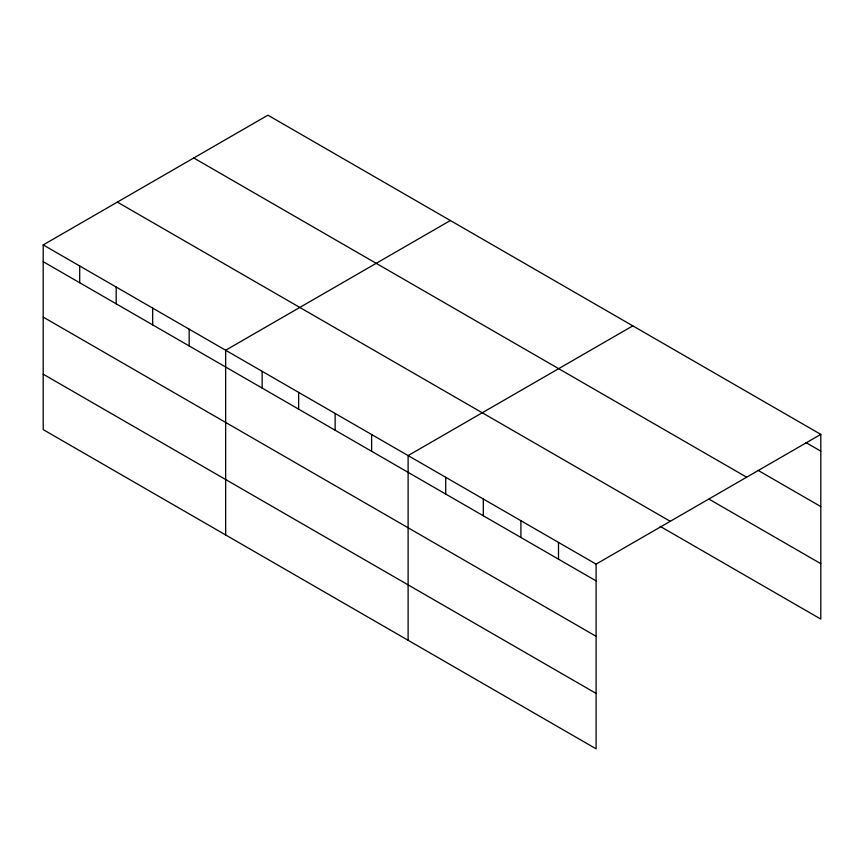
<?xml version="1.0" encoding="UTF-8"?>
<svg xmlns="http://www.w3.org/2000/svg" width="864" height="864" viewBox="0 0 864 864"><rect width="100%" height="100%" fill="white"/><g stroke="black" fill="none" stroke-linecap="round" stroke-linejoin="round"><path stroke-width="1.3" d="M43.2 244.912L596.095 564.116L596.095 748.818L43.2 429.613L43.2 244.912L267.905 115.182L820.8 434.387L820.8 619.088L660.161 526.349M450.36 220.514L225.655 350.244L225.655 534.946M632.815 325.858L408.11 455.587L408.11 640.289M596.095 564.116L820.8 434.387M805.993 442.606L820.8 451.159M758.138 470.405L820.8 506.574M193.752 157.982L746.647 477.198M709.15 499.219L820.8 563.674M117.353 202.1L670.248 521.305M43.2 261.673L596.095 580.889M43.2 317.099L596.095 636.304M43.2 374.188L596.095 693.403M558.5 542.408L558.5 559.181M520.906 520.711L520.906 537.473M483.311 499.003L483.311 515.776M445.716 477.295L445.716 494.068M371.617 434.516L371.617 451.289M335.135 413.456L335.135 430.218M298.642 392.386L298.642 409.158M262.148 371.315L262.148 388.087M189.162 329.184L189.162 345.946M152.669 308.113L152.669 324.886M116.186 287.042L116.186 303.815M79.693 265.972L79.693 282.744"/></g></svg>
